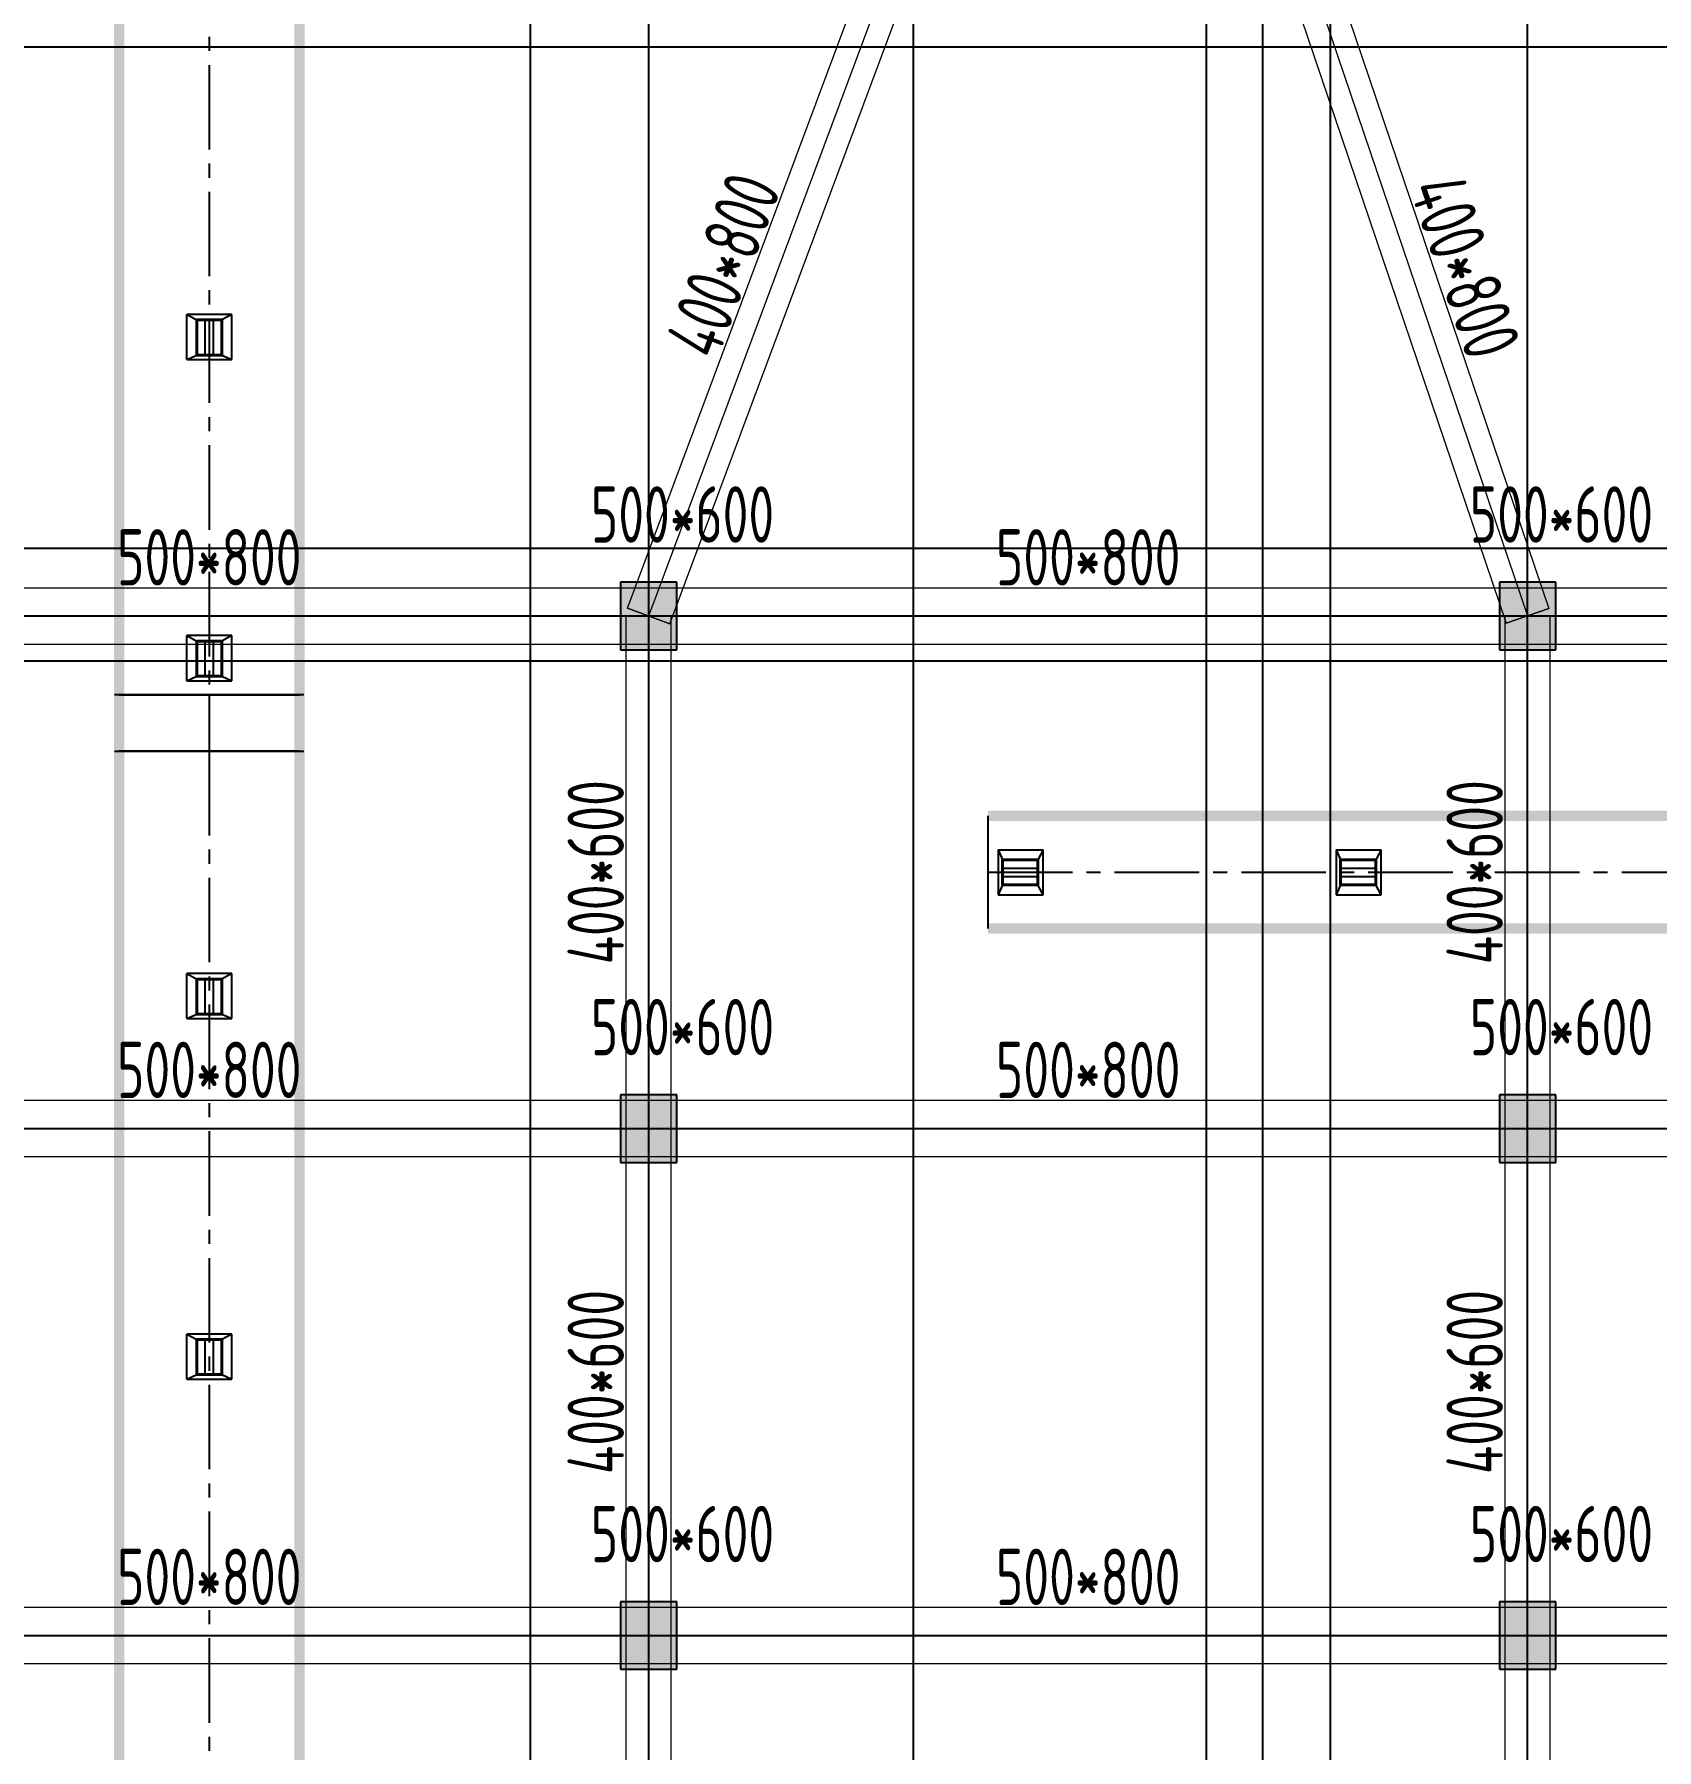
# Model space of a CAD drawing. Extents: x 369444 to 684549, y -549309 to 575337.
# Drawn here: x 556122 to 570520, y 433493 to 448719 of the extents above; entities that cross this region are included whole.
import ezdxf

# ---------------------------------------------------------------- set-up
doc = ezdxf.new("R2010")
doc.units = 0
doc.header["$LTSCALE"] = 1000
doc.header["$MEASUREMENT"] = 0
doc.linetypes.add('CENTER2', pattern=[1.125, 0.75, -0.125, 0.125, -0.125])
for name, color, linetype, lineweight, true_color in [('-1-0-1', 7, 'Continuous', 0, 0xc0c0c0), ('-1-1-2', 7, 'Continuous', 0, 0xc0c0c0), ('-2-0-1', 1, 'Continuous', 0, 0xff0000), ('-2-1-2', 9, 'Continuous', 0, 0x808080), ('11-6-1', 2, 'Continuous', 0, 0xffff00), ('11-6-2', 2, 'Continuous', 0, 0xffff00), ('11-6-5', 2, 'Continuous', 0, 0xffff00), ('12-6-1', 4, 'Continuous', 0, 0x00ffff), ('12-6-2', 4, 'Continuous', 0, 0x00ffff), ('12-6-5', 4, 'Continuous', 0, 0x00ffff)]:
    doc.layers.add(name, color=color, linetype=linetype, lineweight=lineweight, true_color=true_color)
for name, color, linetype in [('A-WALL-HATCH', 8, 'Continuous'), ('COLUMN', 9, 'Continuous'), ('DOTE', 1, 'Continuous'), ('DUCT-排烟中心线', 5, 'CENTER2'), ('DUCT-排烟法兰', 4, 'Continuous'), ('DUCT-排烟管', 2, 'Continuous'), ('DUCT-排烟管端线', 4, 'Continuous'), ('风管标注', 3, 'Continuous')]:
    doc.layers.add(name, color=color, linetype=linetype)
doc.styles.add('yjkcad', font='yjkeng.shx', dxfattribs={"width": 0.7, "height": 250, "bigfont": 'yjkchn.shx'})

# ---------------------------------------------------------------- blocks, each defined once
blk = doc.blocks.new('N-风管')
at = {"color": 0, "linetype": 'Continuous'}
for p, q in [((38489393430.664307, 3905540305.36844, 2600), (38489393430.664307, 3905540705.36844, 2600)), ((38489393430.664307, 3905537455.368469, 2600), (38489393430.664307, 3905537855.368469, 2600)), ((38489400630.664307, 3905535955.368454, 2600), (38489401030.664307, 3905535955.368454, 2600)), ((38489403630.664307, 3905535955.368454, 2600), (38489404030.664307, 3905535955.368454, 2600)), ((38489393430.664307, 3905534455.368469, 2600), (38489393430.664307, 3905534855.368469, 2600)), ((38489393430.664307, 3905531255.368438, 2600), (38489393430.664307, 3905531655.368438, 2600))]:
    blk.add_line(p, q, dxfattribs=at)
at = {"color": 0}
for p, q in [((38489393830.664307, 3905540705.36844, 2600), (38489393430.664307, 3905540705.36844, 2600)), ((38489393430.664307, 3905540705.36844, 2600), (38489393519.5532, 3905540657.36844, 2600)), ((38489393593.627274, 3905540345.36844, 2600), (38489393593.627274, 3905540657.36844, 2600)), ((38489393667.701347, 3905540345.36844, 2600), (38489393667.701347, 3905540657.36844, 2600)), ((38489393830.664307, 3905540705.36844, 2600), (38489393741.775429, 3905540657.36844, 2600)), ((38489393830.664307, 3905540305.36844, 2600), (38489393830.664307, 3905540705.36844, 2600)), ((38489393430.664307, 3905540305.36844, 2600), (38489393519.5532, 3905540345.36844, 2600)), ((38489393430.664307, 3905540305.36844, 2600), (38489393830.664307, 3905540305.36844, 2600)), ((38489393741.775429, 3905540345.36844, 2600), (38489393830.664307, 3905540305.36844, 2600)), ((38489393830.664307, 3905537855.368469, 2600), (38489393430.664307, 3905537855.368469, 2600)), ((38489393430.664307, 3905537855.368469, 2600), (38489393519.5532, 3905537807.368469, 2600)), ((38489393830.664307, 3905537855.368469, 2600), (38489393741.775429, 3905537807.368469, 2600)), ((38489393830.664307, 3905537455.368469, 2600), (38489393830.664307, 3905537855.368469, 2600)), ((38489393593.627274, 3905537495.368469, 2600), (38489393593.627274, 3905537807.368469, 2600)), ((38489393667.701347, 3905537495.368469, 2600), (38489393667.701347, 3905537807.368469, 2600)), ((38489393430.664307, 3905537455.368469, 2600), (38489393519.5532, 3905537495.368469, 2600)), ((38489393430.664307, 3905537455.368469, 2600), (38489393830.664307, 3905537455.368469, 2600)), ((38489393741.775429, 3905537495.368469, 2600), (38489393830.664307, 3905537455.368469, 2600)), ((38489400630.664307, 3905535955.368454, 2600), (38489400630.664307, 3905535555.368454, 2600)), ((38489400630.664307, 3905535955.368454, 2600), (38489400670.664307, 3905535866.479565, 2600)), ((38489401030.664307, 3905535955.368454, 2600), (38489400982.664307, 3905535866.479565, 2600)), ((38489401030.664307, 3905535555.368454, 2600), (38489401030.664307, 3905535955.368454, 2600)), ((38489403630.664307, 3905535955.368454, 2600), (38489403630.664307, 3905535555.368454, 2600)), ((38489403630.664307, 3905535955.368454, 2600), (38489403670.664307, 3905535866.479565, 2600)), ((38489404030.664307, 3905535955.368454, 2600), (38489403982.664307, 3905535866.479565, 2600)), ((38489404030.664307, 3905535555.368454, 2600), (38489404030.664307, 3905535955.368454, 2600)), ((38489400670.664307, 3905535792.405491, 2600), (38489400982.664307, 3905535792.405491, 2600)), ((38489400670.664307, 3905535718.331417, 2600), (38489400982.664307, 3905535718.331417, 2600)), ((38489403670.664307, 3905535792.405491, 2600), (38489403982.664307, 3905535792.405491, 2600)), ((38489403670.664307, 3905535718.331417, 2600), (38489403982.664307, 3905535718.331417, 2600)), ((38489400670.664307, 3905535644.257343, 2600), (38489400630.664307, 3905535555.368454, 2600)), ((38489400630.664307, 3905535555.368454, 2600), (38489401030.664307, 3905535555.368454, 2600)), ((38489401030.664307, 3905535555.368454, 2600), (38489400982.664307, 3905535644.257343, 2600)), ((38489403670.664307, 3905535644.257343, 2600), (38489403630.664307, 3905535555.368454, 2600)), ((38489403630.664307, 3905535555.368454, 2600), (38489404030.664307, 3905535555.368454, 2600)), ((38489404030.664307, 3905535555.368454, 2600), (38489403982.664307, 3905535644.257343, 2600)), ((38489393830.664307, 3905534855.368469, 2600), (38489393430.664307, 3905534855.368469, 2600)), ((38489393430.664307, 3905534855.368469, 2600), (38489393519.5532, 3905534807.368469, 2600)), ((38489393593.627274, 3905534495.368469, 2600), (38489393593.627274, 3905534807.368469, 2600)), ((38489393667.701347, 3905534495.368469, 2600), (38489393667.701347, 3905534807.368469, 2600)), ((38489393830.664307, 3905534855.368469, 2600), (38489393741.775429, 3905534807.368469, 2600)), ((38489393830.664307, 3905534455.368469, 2600), (38489393830.664307, 3905534855.368469, 2600)), ((38489393430.664307, 3905534455.368469, 2600), (38489393519.5532, 3905534495.368469, 2600)), ((38489393741.775429, 3905534495.368469, 2600), (38489393830.664307, 3905534455.368469, 2600)), ((38489393430.664307, 3905534455.368469, 2600), (38489393830.664307, 3905534455.368469, 2600)), ((38489393830.664307, 3905531655.368438, 2600), (38489393430.664307, 3905531655.368438, 2600)), ((38489393430.664307, 3905531655.368438, 2600), (38489393519.5532, 3905531607.368438, 2600)), ((38489393593.627274, 3905531295.368438, 2600), (38489393593.627274, 3905531607.368438, 2600)), ((38489393667.701347, 3905531295.368438, 2600), (38489393667.701347, 3905531607.368438, 2600)), ((38489393830.664307, 3905531655.368438, 2600), (38489393741.775429, 3905531607.368438, 2600)), ((38489393830.664307, 3905531255.368438, 2600), (38489393830.664307, 3905531655.368438, 2600)), ((38489393430.664307, 3905531255.368438, 2600), (38489393519.5532, 3905531295.368438, 2600)), ((38489393741.775429, 3905531295.368438, 2600), (38489393830.664307, 3905531255.368438, 2600)), ((38489393430.664307, 3905531255.368438, 2600), (38489393830.664307, 3905531255.368438, 2600))]:
    blk.add_line(p, q, dxfattribs=at)
at = {"color": 0, "lineweight": 40}
for p, q in [((38489393741.775429, 3905540657.36844, 2600), (38489393519.5532, 3905540657.36844, 2600)), ((38489393519.5532, 3905540657.36844, 2600), (38489393519.5532, 3905540345.36844, 2600)), ((38489393741.775429, 3905540657.36844, 2600), (38489393741.775429, 3905540345.36844, 2600)), ((38489393519.5532, 3905540345.36844, 2600), (38489393741.775429, 3905540345.36844, 2600)), ((38489393741.775429, 3905537807.368469, 2600), (38489393519.5532, 3905537807.368469, 2600)), ((38489393519.5532, 3905537807.368469, 2600), (38489393519.5532, 3905537495.368469, 2600)), ((38489393741.775429, 3905537807.368469, 2600), (38489393741.775429, 3905537495.368469, 2600)), ((38489393519.5532, 3905537495.368469, 2600), (38489393741.775429, 3905537495.368469, 2600)), ((38489400670.664307, 3905535866.479565, 2600), (38489400670.664307, 3905535644.257343, 2600)), ((38489400982.664307, 3905535866.479565, 2600), (38489400670.664307, 3905535866.479565, 2600)), ((38489400982.664307, 3905535644.257343, 2600), (38489400982.664307, 3905535866.479565, 2600)), ((38489403670.664307, 3905535866.479565, 2600), (38489403670.664307, 3905535644.257343, 2600)), ((38489403982.664307, 3905535866.479565, 2600), (38489403670.664307, 3905535866.479565, 2600)), ((38489403982.664307, 3905535644.257343, 2600), (38489403982.664307, 3905535866.479565, 2600)), ((38489400982.664307, 3905535644.257343, 2600), (38489400670.664307, 3905535644.257343, 2600)), ((38489403982.664307, 3905535644.257343, 2600), (38489403670.664307, 3905535644.257343, 2600)), ((38489393741.775429, 3905534807.368469, 2600), (38489393519.5532, 3905534807.368469, 2600)), ((38489393519.5532, 3905534807.368469, 2600), (38489393519.5532, 3905534495.368469, 2600)), ((38489393741.775429, 3905534807.368469, 2600), (38489393741.775429, 3905534495.368469, 2600)), ((38489393519.5532, 3905534495.368469, 2600), (38489393741.775429, 3905534495.368469, 2600)), ((38489393741.775429, 3905531607.368438, 2600), (38489393519.5532, 3905531607.368438, 2600)), ((38489393519.5532, 3905531607.368438, 2600), (38489393519.5532, 3905531295.368438, 2600)), ((38489393741.775429, 3905531607.368438, 2600), (38489393741.775429, 3905531295.368438, 2600)), ((38489393519.5532, 3905531295.368438, 2600), (38489393741.775429, 3905531295.368438, 2600))]:
    blk.add_line(p, q, dxfattribs=at)
at = {"layer": 'DUCT-排烟中心线', "color": 0}
for p, q in [((38489393630.664337, 3905545170.299964), (38489393630.66452, 3905537330.885505)), ((38489393630.66452, 3905537330.685505), (38489393630.664284, 3905536830.685505)), ((38489393630.664284, 3905536830.485506), (38489393630.664543, 3905525732.5)), ((38489400540.369614, 3905535755.368454), (38489408616.968773, 3905535755.368454))]:
    blk.add_line(p, q, dxfattribs=at)
at = {"layer": 'DUCT-排烟法兰', "color": 0}
for p, q in [((38489394470.66452, 3905537330.785505), (38489392790.66452, 3905537330.785505)), ((38489392790.664284, 3905536830.585505), (38489394470.664284, 3905536830.585505))]:
    blk.add_line(p, q, dxfattribs=at)
at = {"layer": 'DUCT-排烟管', "color": 0, "const_width": 90}
for points in [[(38489392830.664337, 3905545170.299945), (38489392830.66452, 3905537330.885487)], [(38489394430.66452, 3905537330.885524), (38489394430.664337, 3905545170.299983)], [(38489392830.66452, 3905537330.685484), (38489392830.664284, 3905536830.685484)], [(38489394430.66452, 3905537330.685527), (38489394430.664284, 3905536830.685527)], [(38489392830.664284, 3905536830.485487), (38489392830.664543, 3905525732.499982)], [(38489394430.664543, 3905525732.500018), (38489394430.664284, 3905536830.485524)], [(38489408616.968773, 3905536255.368454), (38489400540.369614, 3905536255.368454)], [(38489400540.369614, 3905535255.368454), (38489408616.968773, 3905535255.368454)]]:
    blk.add_lwpolyline(points, dxfattribs=at)
at = {"layer": 'DUCT-排烟管端线', "color": 0}
for p, q in [((38489392830.66452, 3905537330.885487), (38489394430.66452, 3905537330.885524)), ((38489394430.66452, 3905537330.685527), (38489392830.66452, 3905537330.685484)), ((38489392830.664284, 3905536830.685484), (38489394430.664284, 3905536830.685527)), ((38489394430.664284, 3905536830.485524), (38489392830.664284, 3905536830.485487)), ((38489400540.369614, 3905536255.368454), (38489400540.369614, 3905535255.368454))]:
    blk.add_line(p, q, dxfattribs=at)

msp = doc.modelspace()

# ---------------------------------------------------------------- hatches: boundary and pattern name
at = {"layer": 'A-WALL-HATCH'}
for points in [[(561324.7, 443256.6), (561824.7, 443256.6), (561824.7, 443856.6), (561324.7, 443856.6)], [(569124.7, 443256.6), (569624.7, 443256.6), (569624.7, 443856.6), (569124.7, 443856.6)], [(561324.7, 438706.6), (561824.7, 438706.6), (561824.7, 439306.6), (561324.7, 439306.6)], [(569124.7, 438706.6), (569624.7, 438706.6), (569624.7, 439306.6), (569124.7, 439306.6)], [(561324.7, 434206.6), (561824.7, 434206.6), (561824.7, 434806.6), (561324.7, 434806.6)], [(569124.7, 434206.6), (569624.7, 434206.6), (569624.7, 434806.6), (569124.7, 434806.6)]]:
    msp.add_hatch(color=256, dxfattribs=at).paths.add_polyline_path(points)

# ---------------------------------------------------------------- linework, layer by layer
at = {"layer": '-1-0-1', "color": 0}
for p in [(561574.3, 443557.1, -3600), (569374.3, 443557.1, -3600), (561574.3, 439007.1, -3600), (569374.3, 439007.1, -3600), (561574.3, 434507.1, -3600), (569374.3, 434507.1, -3600)]:
    msp.add_point(p, dxfattribs=at)
at = {"layer": '-1-1-2', "color": 0}
for p, q in [((561574.3, 443557.1, -3600), (561574.3, 443557.1)), ((569374.3, 443557.1, -3600), (569374.3, 443557.1)), ((561574.3, 439007.1, -3600), (561574.3, 439007.1)), ((569374.3, 439007.1, -3600), (569374.3, 439007.1)), ((561574.3, 434507.1, -3600), (561574.3, 434507.1)), ((569374.3, 434507.1, -3600), (569374.3, 434507.1))]:
    msp.add_line(p, q, dxfattribs=at)
at = {"layer": '-2-0-1', "color": 0}
for p, q in [((561574.3, 443557.1, -3600), (563774.3, 449456.9, -3600)), ((567374.3, 449456.9, -3600), (569374.3, 443557.1, -3600)), ((553774.3, 443557.1, -3600), (561574.3, 443557.1, -3600)), ((561574.3, 443557.1, -3600), (569374.3, 443557.1, -3600)), ((561574.3, 439007.1, -3600), (561574.3, 443557.1, -3600)), ((569374.3, 439007.1, -3600), (569374.3, 443557.1, -3600)), ((569374.3, 443557.1, -3600), (574774.3, 443557.1, -3600)), ((553774.3, 439007.1, -3600), (561574.3, 439007.1, -3600)), ((561574.3, 439007.1, -3600), (569374.3, 439007.1, -3600)), ((561574.3, 434507.1, -3600), (561574.3, 439007.1, -3600)), ((569374.3, 434507.1, -3600), (569374.3, 439007.1, -3600)), ((569374.3, 439007.1, -3600), (574774.3, 439007.1, -3600)), ((553774.3, 434507.1, -3600), (561574.3, 434507.1, -3600)), ((561574.3, 434507.1, -3600), (569374.3, 434507.1, -3600)), ((561574.3, 427857.1, -3600), (561574.3, 434507.1, -3600)), ((569374.3, 427857.1, -3600), (569374.3, 434507.1, -3600)), ((569374.3, 434507.1, -3600), (574774.3, 434507.1, -3600))]:
    msp.add_line(p, q, dxfattribs=at)
at = {"layer": '-2-1-2', "color": 0}
for p, q in [((561574.3, 443557.1), (563774.3, 449456.9)), ((567374.3, 449456.9), (569374.3, 443557.1)), ((553774.3, 443557.1), (561574.3, 443557.1)), ((561574.3, 443557.1), (569374.3, 443557.1)), ((561574.3, 439007.1), (561574.3, 443557.1)), ((569374.3, 439007.1), (569374.3, 443557.1)), ((569374.3, 443557.1), (574774.3, 443557.1)), ((553774.3, 439007.1), (561574.3, 439007.1)), ((561574.3, 439007.1), (569374.3, 439007.1)), ((561574.3, 434507.1), (561574.3, 439007.1)), ((569374.3, 434507.1), (569374.3, 439007.1)), ((569374.3, 439007.1), (574774.3, 439007.1)), ((553774.3, 434507.1), (561574.3, 434507.1)), ((561574.3, 434507.1), (569374.3, 434507.1)), ((561574.3, 427857.1), (561574.3, 434507.1)), ((569374.3, 427857.1), (569374.3, 434507.1)), ((569374.3, 434507.1), (574774.3, 434507.1))]:
    msp.add_line(p, q, dxfattribs=at)
at = {"layer": '11-6-1', "color": 0}
for p, q in [((561324.3, 443857.1), (561324.3, 443257.1)), ((561824.3, 443857.1), (561324.3, 443857.1)), ((561324.3, 443857.1, -3600), (561324.3, 443257.1, -3600)), ((561824.3, 443857.1, -3600), (561324.3, 443857.1, -3600)), ((561324.3, 443857.1, -3600), (561324.3, 443857.1)), ((561824.3, 443257.1), (561824.3, 443857.1)), ((561824.3, 443257.1, -3600), (561824.3, 443857.1, -3600)), ((561824.3, 443857.1, -3600), (561824.3, 443857.1)), ((569124.3, 443857.1), (569124.3, 443257.1)), ((569624.3, 443857.1), (569124.3, 443857.1)), ((569124.3, 443857.1, -3600), (569124.3, 443257.1, -3600)), ((569624.3, 443857.1, -3600), (569124.3, 443857.1, -3600)), ((569124.3, 443857.1, -3600), (569124.3, 443857.1)), ((569624.3, 443257.1), (569624.3, 443857.1)), ((569624.3, 443257.1, -3600), (569624.3, 443857.1, -3600)), ((569624.3, 443857.1, -3600), (569624.3, 443857.1)), ((561324.3, 443257.1), (561824.3, 443257.1)), ((561324.3, 443257.1, -3600), (561824.3, 443257.1, -3600)), ((561324.3, 443257.1, -3600), (561324.3, 443257.1)), ((561824.3, 443257.1, -3600), (561824.3, 443257.1)), ((569124.3, 443257.1), (569624.3, 443257.1)), ((569124.3, 443257.1, -3600), (569624.3, 443257.1, -3600)), ((569124.3, 443257.1, -3600), (569124.3, 443257.1)), ((569624.3, 443257.1, -3600), (569624.3, 443257.1)), ((561324.3, 439307.1), (561324.3, 438707.1)), ((561824.3, 439307.1), (561324.3, 439307.1)), ((561324.3, 439307.1, -3600), (561324.3, 438707.1, -3600)), ((561824.3, 439307.1, -3600), (561324.3, 439307.1, -3600)), ((561324.3, 439307.1, -3600), (561324.3, 439307.1)), ((561824.3, 438707.1), (561824.3, 439307.1)), ((561824.3, 438707.1, -3600), (561824.3, 439307.1, -3600)), ((561824.3, 439307.1, -3600), (561824.3, 439307.1)), ((569124.3, 439307.1), (569124.3, 438707.1)), ((569624.3, 439307.1), (569124.3, 439307.1)), ((569124.3, 439307.1, -3600), (569124.3, 438707.1, -3600)), ((569624.3, 439307.1, -3600), (569124.3, 439307.1, -3600)), ((569124.3, 439307.1, -3600), (569124.3, 439307.1)), ((569624.3, 438707.1), (569624.3, 439307.1)), ((569624.3, 438707.1, -3600), (569624.3, 439307.1, -3600)), ((569624.3, 439307.1, -3600), (569624.3, 439307.1)), ((561324.3, 438707.1), (561824.3, 438707.1)), ((561324.3, 438707.1, -3600), (561824.3, 438707.1, -3600)), ((561324.3, 438707.1, -3600), (561324.3, 438707.1)), ((561824.3, 438707.1, -3600), (561824.3, 438707.1)), ((569124.3, 438707.1), (569624.3, 438707.1)), ((569124.3, 438707.1, -3600), (569624.3, 438707.1, -3600)), ((569124.3, 438707.1, -3600), (569124.3, 438707.1)), ((569624.3, 438707.1, -3600), (569624.3, 438707.1)), ((561324.3, 434807.1), (561324.3, 434207.1)), ((561824.3, 434807.1), (561324.3, 434807.1)), ((561324.3, 434807.1, -3600), (561324.3, 434207.1, -3600)), ((561824.3, 434807.1, -3600), (561324.3, 434807.1, -3600)), ((561324.3, 434807.1, -3600), (561324.3, 434807.1)), ((561824.3, 434207.1), (561824.3, 434807.1)), ((561824.3, 434207.1, -3600), (561824.3, 434807.1, -3600)), ((561824.3, 434807.1, -3600), (561824.3, 434807.1)), ((569124.3, 434807.1), (569124.3, 434207.1)), ((569624.3, 434807.1), (569124.3, 434807.1)), ((569124.3, 434807.1, -3600), (569124.3, 434207.1, -3600)), ((569624.3, 434807.1, -3600), (569124.3, 434807.1, -3600)), ((569124.3, 434807.1, -3600), (569124.3, 434807.1)), ((569624.3, 434207.1), (569624.3, 434807.1)), ((569624.3, 434207.1, -3600), (569624.3, 434807.1, -3600)), ((569624.3, 434807.1, -3600), (569624.3, 434807.1)), ((561324.3, 434207.1), (561824.3, 434207.1)), ((561324.3, 434207.1, -3600), (561824.3, 434207.1, -3600)), ((561324.3, 434207.1, -3600), (561324.3, 434207.1)), ((561824.3, 434207.1, -3600), (561824.3, 434207.1)), ((569124.3, 434207.1), (569624.3, 434207.1)), ((569124.3, 434207.1, -3600), (569624.3, 434207.1, -3600)), ((569124.3, 434207.1, -3600), (569124.3, 434207.1)), ((569624.3, 434207.1, -3600), (569624.3, 434207.1))]:
    msp.add_line(p, q, dxfattribs=at)
at = {"layer": '11-6-2', "color": 0}
for p, q in [((561574.3, 443557.1, -3600), (561574.3, 443557.1)), ((569374.3, 443557.1, -3600), (569374.3, 443557.1)), ((561574.3, 439007.1, -3600), (561574.3, 439007.1)), ((569374.3, 439007.1, -3600), (569374.3, 439007.1)), ((561574.3, 434507.1, -3600), (561574.3, 434507.1)), ((569374.3, 434507.1, -3600), (569374.3, 434507.1))]:
    msp.add_line(p, q, dxfattribs=at)
at = {"layer": '12-6-1', "color": 0}
for p, q in [((561386.9, 443626.9), (563586.9, 449526.8)), ((561386.9, 443626.9, -800), (563586.9, 449526.8, -800)), ((567563.7, 449521.2), (569563.7, 443621.3)), ((567563.7, 449521.2, -800), (569563.7, 443621.3, -800)), ((561761.7, 443487.2), (563961.7, 449387.1)), ((561761.7, 443487.2, -800), (563961.7, 449387.1, -800)), ((567184.9, 449392.7), (569184.9, 443492.8)), ((567184.9, 449392.7, -800), (569184.9, 443492.8, -800)), ((553774.3, 443807.1), (561574.3, 443807.1)), ((553774.3, 443807.1, -800), (561574.3, 443807.1, -800)), ((561574.3, 443807.1), (561574.3, 443307.1)), ((561574.3, 443807.1, -800), (561574.3, 443807.1)), ((561574.3, 443307.1, -800), (561574.3, 443807.1, -800)), ((561574.3, 443807.1), (561574.3, 443307.1)), ((561574.3, 443807.1, -800), (561574.3, 443807.1)), ((561574.3, 443307.1, -800), (561574.3, 443807.1, -800)), ((561574.3, 443807.1), (569374.3, 443807.1)), ((561574.3, 443807.1, -800), (569374.3, 443807.1, -800)), ((569374.3, 443807.1), (569374.3, 443307.1)), ((569374.3, 443807.1, -800), (569374.3, 443807.1)), ((569374.3, 443307.1, -800), (569374.3, 443807.1, -800)), ((569374.3, 443807.1), (569374.3, 443307.1)), ((569374.3, 443807.1, -700), (569374.3, 443807.1)), ((569374.3, 443307.1, -700), (569374.3, 443807.1, -700)), ((569374.3, 443807.1), (574774.3, 443807.1)), ((569374.3, 443807.1, -700), (574774.3, 443807.1, -700)), ((561374.3, 443557.1, -5100), (561774.3, 443557.1, -5100)), ((561374.3, 443557.1, -5700), (561374.3, 443557.1, -5100)), ((561774.3, 443557.1, -5700), (561374.3, 443557.1, -5700)), ((561374.3, 439007.1, -5100), (561374.3, 443557.1, -5100)), ((561374.3, 439007.1, -5700), (561374.3, 443557.1, -5700)), ((561386.9, 443626.9), (561761.7, 443487.2)), ((561386.9, 443626.9, -800), (561386.9, 443626.9)), ((561761.7, 443487.2, -800), (561386.9, 443626.9, -800)), ((561774.3, 443557.1, -5100), (561774.3, 443557.1, -5700)), ((561774.3, 439007.1, -5100), (561774.3, 443557.1, -5100)), ((561774.3, 439007.1, -5700), (561774.3, 443557.1, -5700)), ((569174.3, 443557.1, -5100), (569574.3, 443557.1, -5100)), ((569174.3, 443557.1, -5700), (569174.3, 443557.1, -5100)), ((569574.3, 443557.1, -5700), (569174.3, 443557.1, -5700)), ((569174.3, 439007.1, -5100), (569174.3, 443557.1, -5100)), ((569174.3, 439007.1, -5700), (569174.3, 443557.1, -5700)), ((569563.7, 443621.3), (569184.9, 443492.8)), ((569184.9, 443492.8, -800), (569563.7, 443621.3, -800)), ((569563.7, 443621.3, -800), (569563.7, 443621.3)), ((569574.3, 443557.1, -5100), (569574.3, 443557.1, -5700)), ((569574.3, 439007.1, -5100), (569574.3, 443557.1, -5100)), ((569574.3, 439007.1, -5700), (569574.3, 443557.1, -5700)), ((561761.7, 443487.2), (561761.7, 443487.2, -800)), ((569184.9, 443492.8), (569184.9, 443492.8, -800)), ((553774.3, 443307.1), (561574.3, 443307.1)), ((553774.3, 443307.1, -800), (561574.3, 443307.1, -800)), ((561574.3, 443307.1), (561574.3, 443307.1, -800)), ((561574.3, 443307.1), (561574.3, 443307.1, -800)), ((561574.3, 443307.1), (569374.3, 443307.1)), ((561574.3, 443307.1, -800), (569374.3, 443307.1, -800)), ((569374.3, 443307.1), (569374.3, 443307.1, -800)), ((569374.3, 443307.1), (569374.3, 443307.1, -700)), ((569374.3, 443307.1), (574774.3, 443307.1)), ((569374.3, 443307.1, -700), (574774.3, 443307.1, -700)), ((553774.3, 439257.1), (561574.3, 439257.1)), ((553774.3, 439257.1, -800), (561574.3, 439257.1, -800)), ((561574.3, 439257.1), (561574.3, 438757.1)), ((561574.3, 439257.1, -800), (561574.3, 439257.1)), ((561574.3, 438757.1, -800), (561574.3, 439257.1, -800)), ((561574.3, 439257.1), (561574.3, 438757.1)), ((561574.3, 439257.1, -800), (561574.3, 439257.1)), ((561574.3, 438757.1, -800), (561574.3, 439257.1, -800)), ((561574.3, 439257.1), (569374.3, 439257.1)), ((561574.3, 439257.1, -800), (569374.3, 439257.1, -800)), ((569374.3, 439257.1), (569374.3, 438757.1)), ((569374.3, 439257.1, -800), (569374.3, 439257.1)), ((569374.3, 438757.1, -800), (569374.3, 439257.1, -800)), ((569374.3, 439257.1), (569374.3, 438757.1)), ((569374.3, 439257.1, -700), (569374.3, 439257.1)), ((569374.3, 438757.1, -700), (569374.3, 439257.1, -700)), ((569374.3, 439257.1), (574774.3, 439257.1)), ((569374.3, 439257.1, -700), (574774.3, 439257.1, -700)), ((561374.3, 439007.1, -5100), (561774.3, 439007.1, -5100)), ((561374.3, 439007.1, -5700), (561374.3, 439007.1, -5100)), ((561774.3, 439007.1, -5700), (561374.3, 439007.1, -5700)), ((561374.3, 439007.1, -5100), (561774.3, 439007.1, -5100)), ((561374.3, 439007.1, -5700), (561374.3, 439007.1, -5100)), ((561774.3, 439007.1, -5700), (561374.3, 439007.1, -5700)), ((561374.3, 434507.1, -5100), (561374.3, 439007.1, -5100)), ((561374.3, 434507.1, -5700), (561374.3, 439007.1, -5700)), ((561774.3, 439007.1, -5100), (561774.3, 439007.1, -5700)), ((561774.3, 439007.1, -5100), (561774.3, 439007.1, -5700)), ((561774.3, 434507.1, -5100), (561774.3, 439007.1, -5100)), ((561774.3, 434507.1, -5700), (561774.3, 439007.1, -5700)), ((569174.3, 439007.1, -5100), (569574.3, 439007.1, -5100)), ((569174.3, 439007.1, -5700), (569174.3, 439007.1, -5100)), ((569574.3, 439007.1, -5700), (569174.3, 439007.1, -5700)), ((569174.3, 439007.1, -5100), (569574.3, 439007.1, -5100)), ((569174.3, 439007.1, -5700), (569174.3, 439007.1, -5100)), ((569574.3, 439007.1, -5700), (569174.3, 439007.1, -5700)), ((569174.3, 434507.1, -5100), (569174.3, 439007.1, -5100)), ((569174.3, 434507.1, -5700), (569174.3, 439007.1, -5700)), ((569574.3, 439007.1, -5100), (569574.3, 439007.1, -5700)), ((569574.3, 439007.1, -5100), (569574.3, 439007.1, -5700)), ((569574.3, 434507.1, -5100), (569574.3, 439007.1, -5100)), ((569574.3, 434507.1, -5700), (569574.3, 439007.1, -5700)), ((553774.3, 438757.1), (561574.3, 438757.1)), ((553774.3, 438757.1, -800), (561574.3, 438757.1, -800)), ((561574.3, 438757.1), (561574.3, 438757.1, -800)), ((561574.3, 438757.1), (561574.3, 438757.1, -800)), ((561574.3, 438757.1), (569374.3, 438757.1)), ((561574.3, 438757.1, -800), (569374.3, 438757.1, -800)), ((569374.3, 438757.1), (569374.3, 438757.1, -800)), ((569374.3, 438757.1), (569374.3, 438757.1, -700)), ((569374.3, 438757.1), (574774.3, 438757.1)), ((569374.3, 438757.1, -700), (574774.3, 438757.1, -700)), ((553774.3, 434757.1), (561574.3, 434757.1)), ((553774.3, 434757.1, -800), (561574.3, 434757.1, -800)), ((561574.3, 434757.1), (561574.3, 434257.1)), ((561574.3, 434757.1, -800), (561574.3, 434757.1)), ((561574.3, 434257.1, -800), (561574.3, 434757.1, -800)), ((561574.3, 434757.1), (561574.3, 434257.1)), ((561574.3, 434757.1, -800), (561574.3, 434757.1)), ((561574.3, 434257.1, -800), (561574.3, 434757.1, -800)), ((561574.3, 434757.1), (569374.3, 434757.1)), ((561574.3, 434757.1, -800), (569374.3, 434757.1, -800)), ((569374.3, 434757.1), (569374.3, 434257.1)), ((569374.3, 434757.1, -800), (569374.3, 434757.1)), ((569374.3, 434257.1, -800), (569374.3, 434757.1, -800)), ((569374.3, 434757.1), (569374.3, 434257.1)), ((569374.3, 434757.1, -700), (569374.3, 434757.1)), ((569374.3, 434257.1, -700), (569374.3, 434757.1, -700)), ((569374.3, 434757.1), (574774.3, 434757.1)), ((569374.3, 434757.1, -700), (574774.3, 434757.1, -700)), ((561374.3, 434507.1, -5100), (561774.3, 434507.1, -5100)), ((561374.3, 434507.1, -5900), (561374.3, 434507.1, -5100)), ((561774.3, 434507.1, -5900), (561374.3, 434507.1, -5900)), ((561374.3, 427857.1, -5100), (561374.3, 434507.1, -5100)), ((561374.3, 427857.1, -5900), (561374.3, 434507.1, -5900)), ((561374.3, 434507.1, -5100), (561774.3, 434507.1, -5100)), ((561374.3, 434507.1, -5700), (561374.3, 434507.1, -5100)), ((561774.3, 434507.1, -5700), (561374.3, 434507.1, -5700)), ((561774.3, 434507.1, -5100), (561774.3, 434507.1, -5900)), ((561774.3, 427857.1, -5100), (561774.3, 434507.1, -5100)), ((561774.3, 427857.1, -5900), (561774.3, 434507.1, -5900)), ((561774.3, 434507.1, -5100), (561774.3, 434507.1, -5700)), ((569174.3, 434507.1, -5100), (569574.3, 434507.1, -5100)), ((569174.3, 434507.1, -5900), (569174.3, 434507.1, -5100)), ((569574.3, 434507.1, -5900), (569174.3, 434507.1, -5900)), ((569174.3, 427857.1, -5100), (569174.3, 434507.1, -5100)), ((569174.3, 427857.1, -5900), (569174.3, 434507.1, -5900)), ((569174.3, 434507.1, -5100), (569574.3, 434507.1, -5100)), ((569174.3, 434507.1, -5700), (569174.3, 434507.1, -5100)), ((569574.3, 434507.1, -5700), (569174.3, 434507.1, -5700)), ((569574.3, 434507.1, -5100), (569574.3, 434507.1, -5900)), ((569574.3, 427857.1, -5100), (569574.3, 434507.1, -5100)), ((569574.3, 427857.1, -5900), (569574.3, 434507.1, -5900)), ((569574.3, 434507.1, -5100), (569574.3, 434507.1, -5700)), ((553774.3, 434257.1), (561574.3, 434257.1)), ((553774.3, 434257.1, -800), (561574.3, 434257.1, -800)), ((561574.3, 434257.1), (561574.3, 434257.1, -800)), ((561574.3, 434257.1), (561574.3, 434257.1, -800)), ((561574.3, 434257.1), (569374.3, 434257.1)), ((561574.3, 434257.1, -800), (569374.3, 434257.1, -800)), ((569374.3, 434257.1), (569374.3, 434257.1, -800)), ((569374.3, 434257.1), (569374.3, 434257.1, -700)), ((569374.3, 434257.1), (574774.3, 434257.1)), ((569374.3, 434257.1, -700), (574774.3, 434257.1, -700))]:
    msp.add_line(p, q, dxfattribs=at)
at = {"layer": '12-6-2', "color": 0}
for p, q in [((561574.3, 443557.1), (563774.3, 449456.9)), ((567374.3, 449456.9), (569374.3, 443557.1)), ((553774.3, 443557.1), (561574.3, 443557.1)), ((561574.3, 439007.1, -5100), (561574.3, 443557.1, -5100)), ((561574.3, 443557.1), (569374.3, 443557.1)), ((569374.3, 439007.1, -5100), (569374.3, 443557.1, -5100)), ((569374.3, 443557.1), (574774.3, 443557.1)), ((553774.3, 439007.1), (561574.3, 439007.1)), ((561574.3, 434507.1, -5100), (561574.3, 439007.1, -5100)), ((561574.3, 439007.1), (569374.3, 439007.1)), ((569374.3, 434507.1, -5100), (569374.3, 439007.1, -5100)), ((569374.3, 439007.1), (574774.3, 439007.1)), ((553774.3, 434507.1), (561574.3, 434507.1)), ((561574.3, 427857.1, -5100), (561574.3, 434507.1, -5100)), ((561574.3, 434507.1), (569374.3, 434507.1)), ((569374.3, 427857.1, -5100), (569374.3, 434507.1, -5100)), ((569374.3, 434507.1), (574774.3, 434507.1))]:
    msp.add_line(p, q, dxfattribs=at)
at = {"layer": 'COLUMN', "color": 8}
for p, q in [((561824.7, 443856.6), (561324.7, 443856.6)), ((561324.7, 443856.6), (561324.7, 443256.6)), ((561824.7, 443256.6), (561824.7, 443856.6)), ((569624.7, 443856.6), (569124.7, 443856.6)), ((569124.7, 443856.6), (569124.7, 443256.6)), ((569624.7, 443256.6), (569624.7, 443856.6)), ((561324.7, 443256.6), (561824.7, 443256.6)), ((569124.7, 443256.6), (569624.7, 443256.6)), ((561824.7, 439306.6), (561324.7, 439306.6)), ((561324.7, 439306.6), (561324.7, 438706.6)), ((561824.7, 438706.6), (561824.7, 439306.6)), ((569624.7, 439306.6), (569124.7, 439306.6)), ((569124.7, 439306.6), (569124.7, 438706.6)), ((569624.7, 438706.6), (569624.7, 439306.6)), ((561324.7, 438706.6), (561824.7, 438706.6)), ((569124.7, 438706.6), (569624.7, 438706.6)), ((561824.7, 434806.6), (561324.7, 434806.6)), ((561324.7, 434806.6), (561324.7, 434206.6)), ((561824.7, 434206.6), (561824.7, 434806.6)), ((569624.7, 434806.6), (569124.7, 434806.6)), ((569124.7, 434806.6), (569124.7, 434206.6)), ((569624.7, 434206.6), (569624.7, 434806.6)), ((561324.7, 434206.6), (561824.7, 434206.6)), ((569124.7, 434206.6), (569624.7, 434206.6))]:
    msp.add_line(p, q, dxfattribs=at)
at = {"layer": 'DOTE', "color": 8}
for p, q in [((560524.5, 59364.2), (560524.5, 476704.8)), ((561574.5, 59364.2), (561574.5, 476704.8)), ((563924.5, 261807), (563924.5, 476704.8)), ((566524.5, 59364.2), (566524.5, 476704.8)), ((567024.5, 59364.2), (567024.5, 476704.8)), ((567624.5, 59364.2), (567624.5, 476704.8)), ((569374.5, 261807), (569374.5, 476704.8))]:
    msp.add_line(p, q, dxfattribs=at)
at = {"layer": 'DOTE', "color": 8, "lineweight": -2}
for p, q in [((377844.4, 448607), (624570.9, 448607)), ((377844.4, 444157), (624570.9, 444157)), ((377844.4, 443557), (624570.9, 443557)), ((377844.4, 443157), (624570.9, 443157)), ((377844.4, 439007), (624570.9, 439007)), ((377844.4, 434507), (624570.9, 434507))]:
    msp.add_line(p, q, dxfattribs=at)

# ---------------------------------------------------------------- block references
at = {"layer": '风管标注', "color": 8}
msp.add_blockref('N-风管', (-38488835956.2, -3905094473.4), dxfattribs=at)

# ---------------------------------------------------------------- texts
at = {"layer": '11-6-5', "color": 0, "char_height": 500, "attachment_point": 8, "style": 'yjkcad'}
for insert in [(561874.3, 444207.1, -3600), (569674.3, 444207.1, -3600), (561874.3, 439657.1, -3600), (569674.3, 439657.1, -3600), (561874.3, 435157.1, -3600), (569674.3, 435157.1, -3600)]:
    msp.add_mtext('500*600', dxfattribs=dict(at, insert=insert))
at = {"layer": '12-6-5', "color": 0, "char_height": 500, "attachment_point": 8, "style": 'yjkcad'}
for s, insert, rotation in [('400*800', (562468.2, 446583.9), 69.55007), ('400*800', (568582.7, 446577.6), 288.72606), ('400*600', (561354.3, 441282.1), 90), ('400*600', (569154.3, 441282.1), 90), ('400*600', (561354.3, 436757.1), 90), ('400*600', (569154.3, 436757.1), 90)]:
    msp.add_mtext(s, dxfattribs=dict(at, insert=insert, rotation=rotation))
for insert in [(557674.3, 443827.1), (565474.3, 443827.1), (557674.3, 439277.1), (565474.3, 439277.1), (557674.3, 434777.1), (565474.3, 434777.1)]:
    msp.add_mtext('500*800', dxfattribs=dict(at, insert=insert))

doc.saveas('drawing.dxf')
